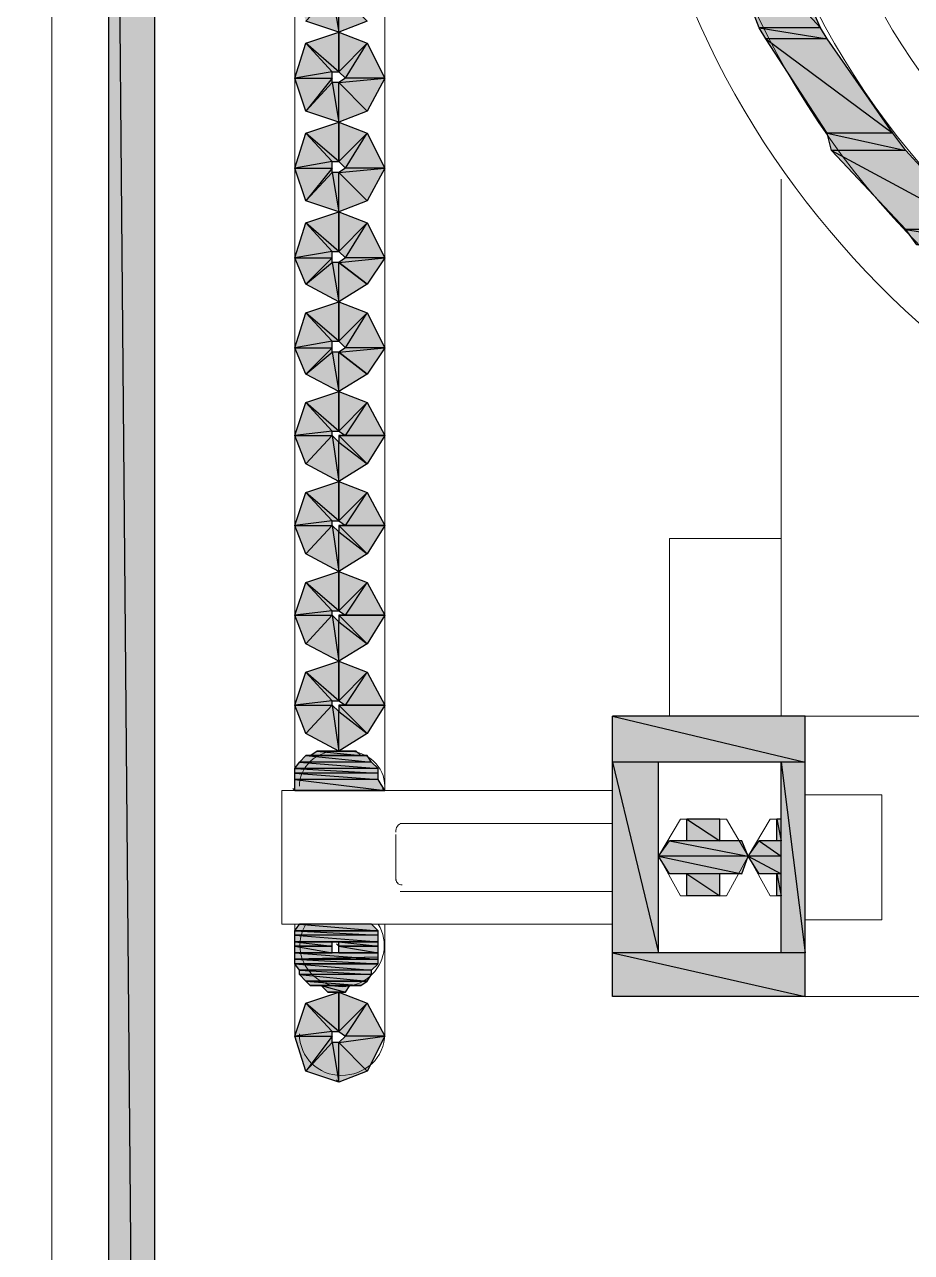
# Model space of a CAD drawing. Header units: millimetres. Extents: x 40 to 176, y -32 to 59.
# Drawn here: x 108.191 to 108.756, y -0.557 to 0.225 of the extents above; entities that cross this region are included whole.
import ezdxf

# ---------------------------------------------------------------- set-up
doc = ezdxf.new("R2010")
doc.units = ezdxf.units.MM
doc.layers.add('15 - Quadro de medição', color=6, linetype='Continuous')

msp = doc.modelspace()

# ---------------------------------------------------------------- hatches: boundary and pattern name
at = {"layer": '15 - Quadro de medição', "true_color": 0x000007}
h = msp.add_hatch(color=7, dxfattribs=at)
h.paths.add_polyline_path([(108.27389, 1.02481), (108.24455, 1.02481), (108.27389, -2.31903)])
h.paths.add_polyline_path([(108.24455, 1.02481), (108.27389, -2.31903), (108.24455, -2.31903)])
h = msp.add_hatch(color=7, dxfattribs=at)
h.paths.add_polyline_path([(108.27389, 1.02481), (108.24455, 1.02481), (108.27389, -2.31903)])
h.paths.add_polyline_path([(108.24455, 1.02481), (108.27389, -2.31903), (108.24455, -2.31903)])
h = msp.add_hatch(color=7, dxfattribs=at)
h.paths.add_polyline_path([(108.66638, 0.2957), (108.63146, 0.2957), (108.6985, 0.22307)])
h.paths.add_polyline_path([(108.63146, 0.2957), (108.6985, 0.22307), (108.65939, 0.22307)])
h = msp.add_hatch(color=7, dxfattribs=at)
h.paths.add_polyline_path([(108.39121, 0.27754), (108.39121, 0.2524), (108.37026, 0.27056)])
h.paths.add_polyline_path([(108.39121, 0.2524), (108.37026, 0.27056), (108.38702, 0.2524)])
h.paths.add_polyline_path([(108.37026, 0.27056), (108.38702, 0.2524), (108.36328, 0.24821)])
h.paths.add_polyline_path([(108.38702, 0.2524), (108.36328, 0.24821), (108.38702, 0.24821)])
h.paths.add_polyline_path([(108.36328, 0.24821), (108.38702, 0.24821), (108.37026, 0.22726)])
h.paths.add_polyline_path([(108.38702, 0.24821), (108.37026, 0.22726), (108.38702, 0.24542)])
h.paths.add_polyline_path([(108.37026, 0.22726), (108.38702, 0.24542), (108.39121, 0.22028)])
h.paths.add_polyline_path([(108.38702, 0.24542), (108.39121, 0.22028), (108.39121, 0.24542)])
h.paths.add_polyline_path([(108.39121, 0.22028), (108.39121, 0.24542), (108.40937, 0.22726)])
h = msp.add_hatch(color=7, dxfattribs=at)
h.paths.add_polyline_path([(108.39121, 0.22028), (108.39121, 0.19513), (108.37026, 0.21329)])
h.paths.add_polyline_path([(108.39121, 0.19513), (108.37026, 0.21329), (108.38702, 0.19513)])
h.paths.add_polyline_path([(108.37026, 0.21329), (108.38702, 0.19513), (108.36328, 0.19094)])
h.paths.add_polyline_path([(108.38702, 0.19513), (108.36328, 0.19094), (108.38702, 0.19094)])
h.paths.add_polyline_path([(108.36328, 0.19094), (108.38702, 0.19094), (108.37026, 0.16999)])
h.paths.add_polyline_path([(108.38702, 0.19094), (108.37026, 0.16999), (108.38702, 0.18815)])
h.paths.add_polyline_path([(108.37026, 0.16999), (108.38702, 0.18815), (108.39121, 0.16301)])
h.paths.add_polyline_path([(108.38702, 0.18815), (108.39121, 0.16301), (108.39121, 0.18815)])
h.paths.add_polyline_path([(108.39121, 0.16301), (108.39121, 0.18815), (108.40937, 0.16999)])
h = msp.add_hatch(color=7, dxfattribs=at)
h.paths.add_polyline_path([(108.42055, 0.19094), (108.3954, 0.19094), (108.40937, 0.21329)])
h.paths.add_polyline_path([(108.3954, 0.19094), (108.40937, 0.21329), (108.39121, 0.19513)])
h.paths.add_polyline_path([(108.40937, 0.21329), (108.39121, 0.19513), (108.39121, 0.22028)])
h = msp.add_hatch(color=7, dxfattribs=at)
h.paths.add_polyline_path([(108.6985, 0.22307), (108.65939, 0.22307), (108.70269, 0.21609)])
h.paths.add_polyline_path([(108.65939, 0.22307), (108.70269, 0.21609), (108.66358, 0.21609)])
h = msp.add_hatch(color=7, dxfattribs=at)
h.paths.add_polyline_path([(108.70269, 0.21609), (108.66358, 0.21609), (108.74459, 0.15603)])
h.paths.add_polyline_path([(108.66358, 0.21609), (108.74459, 0.15603), (108.70269, 0.15603)])
h = msp.add_hatch(color=7, dxfattribs=at)
h.paths.add_polyline_path([(108.40937, 0.16999), (108.39121, 0.18815), (108.42055, 0.19094)])
h.paths.add_polyline_path([(108.39121, 0.18815), (108.42055, 0.19094), (108.3954, 0.19094)])
h = msp.add_hatch(color=7, dxfattribs=at)
h.paths.add_polyline_path([(108.39121, 0.16301), (108.39121, 0.13787), (108.37026, 0.15603)])
h.paths.add_polyline_path([(108.39121, 0.13787), (108.37026, 0.15603), (108.38702, 0.13787)])
h.paths.add_polyline_path([(108.37026, 0.15603), (108.38702, 0.13787), (108.36328, 0.13368)])
h.paths.add_polyline_path([(108.38702, 0.13787), (108.36328, 0.13368), (108.38702, 0.13368)])
h.paths.add_polyline_path([(108.36328, 0.13368), (108.38702, 0.13368), (108.37026, 0.11273)])
h.paths.add_polyline_path([(108.38702, 0.13368), (108.37026, 0.11273), (108.38702, 0.13088)])
h.paths.add_polyline_path([(108.37026, 0.11273), (108.38702, 0.13088), (108.39121, 0.10574)])
h.paths.add_polyline_path([(108.38702, 0.13088), (108.39121, 0.10574), (108.39121, 0.13088)])
h.paths.add_polyline_path([(108.39121, 0.10574), (108.39121, 0.13088), (108.40937, 0.11273)])
h = msp.add_hatch(color=7, dxfattribs=at)
h.paths.add_polyline_path([(108.42055, 0.13368), (108.3954, 0.13368), (108.40937, 0.15603)])
h.paths.add_polyline_path([(108.3954, 0.13368), (108.40937, 0.15603), (108.39121, 0.13787)])
h.paths.add_polyline_path([(108.40937, 0.15603), (108.39121, 0.13787), (108.39121, 0.16301)])
h = msp.add_hatch(color=7, dxfattribs=at)
h.paths.add_polyline_path([(108.74459, 0.15603), (108.70269, 0.15603), (108.75297, 0.14485)])
h.paths.add_polyline_path([(108.70269, 0.15603), (108.75297, 0.14485), (108.70548, 0.14485)])
h = msp.add_hatch(color=7, dxfattribs=at)
h.paths.add_polyline_path([(108.75297, 0.14485), (108.70548, 0.14485), (108.79907, 0.09457)])
h.paths.add_polyline_path([(108.70548, 0.14485), (108.79907, 0.09457), (108.75297, 0.09457)])
h = msp.add_hatch(color=7, dxfattribs=at)
h.paths.add_polyline_path([(108.40937, 0.11273), (108.39121, 0.13088), (108.42055, 0.13368)])
h.paths.add_polyline_path([(108.39121, 0.13088), (108.42055, 0.13368), (108.3954, 0.13368)])
h = msp.add_hatch(color=7, dxfattribs=at)
h.paths.add_polyline_path([(108.39121, 0.10574), (108.39121, 0.0806), (108.37026, 0.09876)])
h.paths.add_polyline_path([(108.39121, 0.0806), (108.37026, 0.09876), (108.38702, 0.0806)])
h.paths.add_polyline_path([(108.37026, 0.09876), (108.38702, 0.0806), (108.36328, 0.07641)])
h.paths.add_polyline_path([(108.38702, 0.0806), (108.36328, 0.07641), (108.38702, 0.07641)])
h.paths.add_polyline_path([(108.36328, 0.07641), (108.38702, 0.07641), (108.37026, 0.05965)])
h.paths.add_polyline_path([(108.38702, 0.07641), (108.37026, 0.05965), (108.38702, 0.07362)])
h.paths.add_polyline_path([(108.37026, 0.05965), (108.38702, 0.07362), (108.39121, 0.04847)])
h.paths.add_polyline_path([(108.38702, 0.07362), (108.39121, 0.04847), (108.39121, 0.07362)])
h.paths.add_polyline_path([(108.39121, 0.04847), (108.39121, 0.07362), (108.40937, 0.05965)])
h = msp.add_hatch(color=7, dxfattribs=at)
h.paths.add_polyline_path([(108.42055, 0.07641), (108.3954, 0.07641), (108.40937, 0.09876)])
h.paths.add_polyline_path([(108.3954, 0.07641), (108.40937, 0.09876), (108.39121, 0.0806)])
h.paths.add_polyline_path([(108.40937, 0.09876), (108.39121, 0.0806), (108.39121, 0.10574)])
h = msp.add_hatch(color=7, dxfattribs=at)
h.paths.add_polyline_path([(108.79907, 0.09457), (108.75297, 0.09457), (108.81304, 0.08479)])
h.paths.add_polyline_path([(108.75297, 0.09457), (108.81304, 0.08479), (108.75996, 0.08479)])
h = msp.add_hatch(color=7, dxfattribs=at)
h.paths.add_polyline_path([(108.40937, 0.05965), (108.39121, 0.07362), (108.42055, 0.07641)])
h.paths.add_polyline_path([(108.39121, 0.07362), (108.42055, 0.07641), (108.3954, 0.07641)])
h = msp.add_hatch(color=7, dxfattribs=at)
h.paths.add_polyline_path([(108.39121, 0.04847), (108.39121, 0.02333), (108.37026, 0.04149)])
h.paths.add_polyline_path([(108.39121, 0.02333), (108.37026, 0.04149), (108.38702, 0.02333)])
h.paths.add_polyline_path([(108.37026, 0.04149), (108.38702, 0.02333), (108.36328, 0.01914)])
h.paths.add_polyline_path([(108.38702, 0.02333), (108.36328, 0.01914), (108.38702, 0.01914)])
h.paths.add_polyline_path([(108.36328, 0.01914), (108.38702, 0.01914), (108.37026, 0.00238)])
h.paths.add_polyline_path([(108.38702, 0.01914), (108.37026, 0.00238), (108.38702, 0.01635)])
h.paths.add_polyline_path([(108.37026, 0.00238), (108.38702, 0.01635), (108.39121, -0.00879)])
h.paths.add_polyline_path([(108.38702, 0.01635), (108.39121, -0.00879), (108.39121, 0.01635)])
h.paths.add_polyline_path([(108.39121, -0.00879), (108.39121, 0.01635), (108.40937, 0.00238)])
h = msp.add_hatch(color=7, dxfattribs=at)
h.paths.add_polyline_path([(108.42055, 0.01914), (108.3954, 0.01914), (108.40937, 0.04149)])
h.paths.add_polyline_path([(108.3954, 0.01914), (108.40937, 0.04149), (108.39121, 0.02333)])
h.paths.add_polyline_path([(108.40937, 0.04149), (108.39121, 0.02333), (108.39121, 0.04847)])
h = msp.add_hatch(color=7, dxfattribs=at)
h.paths.add_polyline_path([(108.40937, 0.00238), (108.39121, 0.01635), (108.42055, 0.01914)])
h.paths.add_polyline_path([(108.39121, 0.01635), (108.42055, 0.01914), (108.3954, 0.01914)])
h = msp.add_hatch(color=7, dxfattribs=at)
h.paths.add_polyline_path([(108.39121, -0.00879), (108.39121, -0.03393), (108.37026, -0.01578)])
h.paths.add_polyline_path([(108.39121, -0.03393), (108.37026, -0.01578), (108.38702, -0.03393)])
h.paths.add_polyline_path([(108.37026, -0.01578), (108.38702, -0.03393), (108.36328, -0.03673)])
h.paths.add_polyline_path([(108.38702, -0.03393), (108.36328, -0.03673), (108.38702, -0.03673)])
h.paths.add_polyline_path([(108.36328, -0.03673), (108.38702, -0.03673), (108.37026, -0.05489)])
h = msp.add_hatch(color=7, dxfattribs=at)
h.paths.add_polyline_path([(108.42055, -0.03673), (108.3954, -0.03673), (108.40937, -0.01578)])
h.paths.add_polyline_path([(108.3954, -0.03673), (108.40937, -0.01578), (108.39121, -0.03393)])
h.paths.add_polyline_path([(108.40937, -0.01578), (108.39121, -0.03393), (108.39121, -0.00879)])
h = msp.add_hatch(color=7, dxfattribs=at)
h.paths.add_polyline_path([(108.37026, -0.05489), (108.38702, -0.03673), (108.39121, -0.06606)])
h.paths.add_polyline_path([(108.38702, -0.03673), (108.39121, -0.06606), (108.39121, -0.04092)])
h.paths.add_polyline_path([(108.39121, -0.06606), (108.39121, -0.04092), (108.40937, -0.05489)])
h.paths.add_polyline_path([(108.39121, -0.04092), (108.40937, -0.05489), (108.39121, -0.03673)])
h.paths.add_polyline_path([(108.40937, -0.05489), (108.39121, -0.03673), (108.42055, -0.03673)])
h.paths.add_polyline_path([(108.39121, -0.03673), (108.42055, -0.03673), (108.3954, -0.03673)])
h = msp.add_hatch(color=7, dxfattribs=at)
h.paths.add_polyline_path([(108.39121, -0.06606), (108.39121, -0.0912), (108.37026, -0.07304)])
h.paths.add_polyline_path([(108.39121, -0.0912), (108.37026, -0.07304), (108.38702, -0.0912)])
h.paths.add_polyline_path([(108.37026, -0.07304), (108.38702, -0.0912), (108.36328, -0.09399)])
h.paths.add_polyline_path([(108.38702, -0.0912), (108.36328, -0.09399), (108.38702, -0.09399)])
h.paths.add_polyline_path([(108.36328, -0.09399), (108.38702, -0.09399), (108.37026, -0.11215)])
h = msp.add_hatch(color=7, dxfattribs=at)
h.paths.add_polyline_path([(108.42055, -0.09399), (108.3954, -0.09399), (108.40937, -0.07304)])
h.paths.add_polyline_path([(108.3954, -0.09399), (108.40937, -0.07304), (108.39121, -0.0912)])
h.paths.add_polyline_path([(108.40937, -0.07304), (108.39121, -0.0912), (108.39121, -0.06606)])
h = msp.add_hatch(color=7, dxfattribs=at)
h.paths.add_polyline_path([(108.37026, -0.11215), (108.38702, -0.09399), (108.39121, -0.12333)])
h.paths.add_polyline_path([(108.38702, -0.09399), (108.39121, -0.12333), (108.39121, -0.09819)])
h.paths.add_polyline_path([(108.39121, -0.12333), (108.39121, -0.09819), (108.40937, -0.11215)])
h.paths.add_polyline_path([(108.39121, -0.09819), (108.40937, -0.11215), (108.39121, -0.09399)])
h.paths.add_polyline_path([(108.40937, -0.11215), (108.39121, -0.09399), (108.42055, -0.09399)])
h.paths.add_polyline_path([(108.39121, -0.09399), (108.42055, -0.09399), (108.3954, -0.09399)])
h = msp.add_hatch(color=7, dxfattribs=at)
h.paths.add_polyline_path([(108.39121, -0.12333), (108.39121, -0.14847), (108.37026, -0.13031)])
h.paths.add_polyline_path([(108.39121, -0.14847), (108.37026, -0.13031), (108.38702, -0.14847)])
h.paths.add_polyline_path([(108.37026, -0.13031), (108.38702, -0.14847), (108.36328, -0.15126)])
h.paths.add_polyline_path([(108.38702, -0.14847), (108.36328, -0.15126), (108.38702, -0.15126)])
h.paths.add_polyline_path([(108.36328, -0.15126), (108.38702, -0.15126), (108.37026, -0.16942)])
h = msp.add_hatch(color=7, dxfattribs=at)
h.paths.add_polyline_path([(108.42055, -0.15126), (108.3954, -0.15126), (108.40937, -0.13031)])
h.paths.add_polyline_path([(108.3954, -0.15126), (108.40937, -0.13031), (108.39121, -0.14847)])
h.paths.add_polyline_path([(108.40937, -0.13031), (108.39121, -0.14847), (108.39121, -0.12333)])
h = msp.add_hatch(color=7, dxfattribs=at)
h.paths.add_polyline_path([(108.37026, -0.16942), (108.38702, -0.15126), (108.39121, -0.18059)])
h.paths.add_polyline_path([(108.38702, -0.15126), (108.39121, -0.18059), (108.39121, -0.15545)])
h.paths.add_polyline_path([(108.39121, -0.18059), (108.39121, -0.15545), (108.40937, -0.16942)])
h.paths.add_polyline_path([(108.39121, -0.15545), (108.40937, -0.16942), (108.39121, -0.15126)])
h.paths.add_polyline_path([(108.40937, -0.16942), (108.39121, -0.15126), (108.42055, -0.15126)])
h.paths.add_polyline_path([(108.39121, -0.15126), (108.42055, -0.15126), (108.3954, -0.15126)])
h = msp.add_hatch(color=7, dxfattribs=at)
h.paths.add_polyline_path([(108.39121, -0.18059), (108.39121, -0.20574), (108.37026, -0.18758)])
h.paths.add_polyline_path([(108.39121, -0.20574), (108.37026, -0.18758), (108.38702, -0.20574)])
h.paths.add_polyline_path([(108.37026, -0.18758), (108.38702, -0.20574), (108.36328, -0.20853)])
h.paths.add_polyline_path([(108.38702, -0.20574), (108.36328, -0.20853), (108.38702, -0.20853)])
h.paths.add_polyline_path([(108.36328, -0.20853), (108.38702, -0.20853), (108.37026, -0.22669)])
h = msp.add_hatch(color=7, dxfattribs=at)
h.paths.add_polyline_path([(108.42055, -0.20853), (108.3954, -0.20853), (108.40937, -0.18758)])
h.paths.add_polyline_path([(108.3954, -0.20853), (108.40937, -0.18758), (108.39121, -0.20574)])
h.paths.add_polyline_path([(108.40937, -0.18758), (108.39121, -0.20574), (108.39121, -0.18059)])
h = msp.add_hatch(color=7, dxfattribs=at)
h.paths.add_polyline_path([(108.37026, -0.22669), (108.38702, -0.20853), (108.39121, -0.23786)])
h.paths.add_polyline_path([(108.38702, -0.20853), (108.39121, -0.23786), (108.39121, -0.21272)])
h.paths.add_polyline_path([(108.39121, -0.23786), (108.39121, -0.21272), (108.40937, -0.22669)])
h.paths.add_polyline_path([(108.39121, -0.21272), (108.40937, -0.22669), (108.39121, -0.20853)])
h.paths.add_polyline_path([(108.40937, -0.22669), (108.39121, -0.20853), (108.42055, -0.20853)])
h.paths.add_polyline_path([(108.39121, -0.20853), (108.42055, -0.20853), (108.3954, -0.20853)])
h = msp.add_hatch(color=7, dxfattribs=at)
h.paths.add_polyline_path([(108.68872, -0.21551), (108.56581, -0.21551), (108.68872, -0.24484)])
h.paths.add_polyline_path([(108.56581, -0.21551), (108.68872, -0.24484), (108.56581, -0.24484)])
h = msp.add_hatch(color=7, dxfattribs=at)
h.paths.add_polyline_path([(108.40937, -0.24065), (108.37026, -0.24065), (108.41217, -0.24484)])
h.paths.add_polyline_path([(108.37026, -0.24065), (108.41217, -0.24484), (108.36607, -0.24484)])
h = msp.add_hatch(color=7, dxfattribs=at)
h.paths.add_polyline_path([(108.40239, -0.23786), (108.37725, -0.23786), (108.40518, -0.24065)])
h.paths.add_polyline_path([(108.37725, -0.23786), (108.40518, -0.24065), (108.37306, -0.24065)])
h = msp.add_hatch(color=7, dxfattribs=at)
h.paths.add_polyline_path([(108.41217, -0.24484), (108.36607, -0.24484), (108.41636, -0.24903)])
h.paths.add_polyline_path([(108.36607, -0.24484), (108.41636, -0.24903), (108.36328, -0.24903)])
h = msp.add_hatch(color=7, dxfattribs=at)
h.paths.add_polyline_path([(108.41636, -0.24903), (108.36328, -0.24903), (108.41636, -0.25183)])
h.paths.add_polyline_path([(108.36328, -0.24903), (108.41636, -0.25183), (108.36328, -0.25183)])
h = msp.add_hatch(color=7, dxfattribs=at)
h.paths.add_polyline_path([(108.59514, -0.24484), (108.56581, -0.24484), (108.59514, -0.36636)])
h.paths.add_polyline_path([(108.56581, -0.24484), (108.59514, -0.36636), (108.56581, -0.36636)])
h = msp.add_hatch(color=7, dxfattribs=at)
h.paths.add_polyline_path([(108.68872, -0.24484), (108.67336, -0.24484), (108.68872, -0.36636)])
h.paths.add_polyline_path([(108.67336, -0.24484), (108.68872, -0.36636), (108.67336, -0.36636)])
h = msp.add_hatch(color=7, dxfattribs=at)
h.paths.add_polyline_path([(108.41636, -0.25183), (108.36328, -0.25183), (108.41636, -0.25602)])
h.paths.add_polyline_path([(108.36328, -0.25183), (108.41636, -0.25602), (108.36328, -0.25602)])
h = msp.add_hatch(color=7, dxfattribs=at)
h.paths.add_polyline_path([(108.41636, -0.25602), (108.36328, -0.25602), (108.42055, -0.263)])
h.paths.add_polyline_path([(108.36328, -0.25602), (108.42055, -0.263), (108.36328, -0.263)])
h.paths.add_polyline_path([(108.42055, -0.263), (108.36328, -0.263)])
h.paths.add_polyline_path([(108.36328, -0.263), (108.42055, -0.263), (108.41915, -0.263)])
h = msp.add_hatch(color=7, dxfattribs=at)
h.paths.add_polyline_path([(108.63425, -0.28116), (108.6133, -0.28116), (108.63425, -0.29513)])
h.paths.add_polyline_path([(108.6133, -0.28116), (108.63425, -0.29513), (108.6133, -0.29513)])
h = msp.add_hatch(color=7, dxfattribs=at)
h.paths.add_polyline_path([(108.67336, -0.28116), (108.67057, -0.28116), (108.67336, -0.29513)])
h.paths.add_polyline_path([(108.67057, -0.28116), (108.67336, -0.29513), (108.67057, -0.29513)])
h = msp.add_hatch(color=7, dxfattribs=at)
h.paths.add_polyline_path([(108.64822, -0.29513), (108.60212, -0.29513), (108.65241, -0.30491)])
h.paths.add_polyline_path([(108.60212, -0.29513), (108.65241, -0.30491), (108.59514, -0.30491)])
h = msp.add_hatch(color=7, dxfattribs=at)
h.paths.add_polyline_path([(108.67336, -0.29513), (108.65939, -0.29513), (108.67336, -0.30491)])
h.paths.add_polyline_path([(108.65939, -0.29513), (108.67336, -0.30491), (108.65241, -0.30491)])
h = msp.add_hatch(color=7, dxfattribs=at)
h.paths.add_polyline_path([(108.65241, -0.30491), (108.59514, -0.30491), (108.64822, -0.31608)])
h.paths.add_polyline_path([(108.59514, -0.30491), (108.64822, -0.31608), (108.60212, -0.31608)])
h = msp.add_hatch(color=7, dxfattribs=at)
h.paths.add_polyline_path([(108.67336, -0.30491), (108.65241, -0.30491), (108.67336, -0.31608)])
h.paths.add_polyline_path([(108.65241, -0.30491), (108.67336, -0.31608), (108.65939, -0.31608)])
h = msp.add_hatch(color=7, dxfattribs=at)
h.paths.add_polyline_path([(108.63425, -0.31608), (108.6133, -0.31608), (108.63425, -0.33005)])
h.paths.add_polyline_path([(108.6133, -0.31608), (108.63425, -0.33005), (108.6133, -0.33005)])
h = msp.add_hatch(color=7, dxfattribs=at)
h.paths.add_polyline_path([(108.67336, -0.31608), (108.67057, -0.31608), (108.67336, -0.33005)])
h.paths.add_polyline_path([(108.67057, -0.31608), (108.67336, -0.33005), (108.67057, -0.33005)])
h = msp.add_hatch(color=7, dxfattribs=at)
h.paths.add_polyline_path([(108.41217, -0.3482), (108.36607, -0.3482), (108.41636, -0.3524)])
h.paths.add_polyline_path([(108.36607, -0.3482), (108.41636, -0.3524), (108.36328, -0.3524)])
h.paths.add_polyline_path([(108.41636, -0.3524), (108.36328, -0.3524)])
h.paths.add_polyline_path([(108.36328, -0.3524), (108.41636, -0.3524)])
h = msp.add_hatch(color=7, dxfattribs=at)
h.paths.add_polyline_path([(108.41636, -0.3524), (108.36328, -0.3524), (108.41636, -0.35519)])
h.paths.add_polyline_path([(108.36328, -0.3524), (108.41636, -0.35519), (108.36328, -0.35519)])
h = msp.add_hatch(color=7, dxfattribs=at)
h.paths.add_polyline_path([(108.41636, -0.35519), (108.36328, -0.35519), (108.41636, -0.35938)])
h.paths.add_polyline_path([(108.36328, -0.35519), (108.41636, -0.35938), (108.36328, -0.35938)])
h.paths.add_polyline_path([(108.41636, -0.35938), (108.36328, -0.35938)])
h.paths.add_polyline_path([(108.36328, -0.35938), (108.41636, -0.35938)])
h.paths.add_polyline_path([(108.41636, -0.35938), (108.39121, -0.35938)])
h.paths.add_polyline_path([(108.41636, -0.35938), (108.39121, -0.35938)])
h = msp.add_hatch(color=7, dxfattribs=at)
h.paths.add_polyline_path([(108.38702, -0.35938), (108.36328, -0.35938), (108.38702, -0.36217)])
h.paths.add_polyline_path([(108.36328, -0.35938), (108.38702, -0.36217), (108.36328, -0.36217)])
h.paths.add_polyline_path([(108.38702, -0.36217), (108.36328, -0.36217)])
h.paths.add_polyline_path([(108.36328, -0.36217), (108.38702, -0.36217)])
h = msp.add_hatch(color=7, dxfattribs=at)
h.paths.add_polyline_path([(108.41636, -0.35938), (108.39121, -0.35938), (108.41636, -0.36217)])
h.paths.add_polyline_path([(108.39121, -0.35938), (108.41636, -0.36217), (108.39121, -0.36217)])
h = msp.add_hatch(color=7, dxfattribs=at)
h.paths.add_polyline_path([(108.38702, -0.36217), (108.36328, -0.36217), (108.38702, -0.36636)])
h.paths.add_polyline_path([(108.36328, -0.36217), (108.38702, -0.36636), (108.36328, -0.36636)])
h = msp.add_hatch(color=7, dxfattribs=at)
h.paths.add_polyline_path([(108.41636, -0.36636), (108.36328, -0.36636), (108.41636, -0.37055)])
h.paths.add_polyline_path([(108.36328, -0.36636), (108.41636, -0.37055), (108.36328, -0.37055)])
h.paths.add_polyline_path([(108.41636, -0.37055), (108.36328, -0.37055)])
h.paths.add_polyline_path([(108.36328, -0.37055), (108.41636, -0.37055), (108.41636, -0.36916)])
h = msp.add_hatch(color=7, dxfattribs=at)
h.paths.add_polyline_path([(108.41636, -0.36217), (108.39121, -0.36217), (108.41636, -0.36636)])
h.paths.add_polyline_path([(108.39121, -0.36217), (108.41636, -0.36636), (108.39121, -0.36636)])
h = msp.add_hatch(color=7, dxfattribs=at)
h.paths.add_polyline_path([(108.68872, -0.36636), (108.56581, -0.36636), (108.68872, -0.3943)])
h.paths.add_polyline_path([(108.56581, -0.36636), (108.68872, -0.3943), (108.56581, -0.3943)])
h = msp.add_hatch(color=7, dxfattribs=at)
h.paths.add_polyline_path([(108.41636, -0.37055), (108.36328, -0.37055), (108.41636, -0.37335)])
h.paths.add_polyline_path([(108.36328, -0.37055), (108.41636, -0.37335), (108.36328, -0.37335)])
h.paths.add_polyline_path([(108.41636, -0.37335), (108.36328, -0.37335)])
h.paths.add_polyline_path([(108.36328, -0.37335), (108.41636, -0.37335)])
h = msp.add_hatch(color=7, dxfattribs=at)
h.paths.add_polyline_path([(108.41636, -0.37335), (108.36328, -0.37335), (108.41217, -0.37754)])
h.paths.add_polyline_path([(108.36328, -0.37335), (108.41217, -0.37754), (108.36607, -0.37754)])
h = msp.add_hatch(color=7, dxfattribs=at)
h.paths.add_polyline_path([(108.41217, -0.37754), (108.36607, -0.37754), (108.41217, -0.38033)])
h.paths.add_polyline_path([(108.36607, -0.37754), (108.41217, -0.38033), (108.36607, -0.38033)])
h = msp.add_hatch(color=7, dxfattribs=at)
h.paths.add_polyline_path([(108.41217, -0.38033), (108.36607, -0.38033), (108.40937, -0.38452)])
h.paths.add_polyline_path([(108.36607, -0.38033), (108.40937, -0.38452), (108.37026, -0.38452)])
h.paths.add_polyline_path([(108.40937, -0.38452), (108.37026, -0.38452)])
h.paths.add_polyline_path([(108.37026, -0.38452), (108.40937, -0.38452)])
h = msp.add_hatch(color=7, dxfattribs=at)
h.paths.add_polyline_path([(108.40937, -0.38452), (108.37026, -0.38452), (108.40518, -0.38731)])
h.paths.add_polyline_path([(108.37026, -0.38452), (108.40518, -0.38731), (108.37306, -0.38731)])
h.paths.add_polyline_path([(108.40518, -0.38731), (108.37306, -0.38731)])
h.paths.add_polyline_path([(108.37306, -0.38731), (108.40518, -0.38731)])
h = msp.add_hatch(color=7, dxfattribs=at)
h.paths.add_polyline_path([(108.3982, -0.38731), (108.38004, -0.38731), (108.3954, -0.3915)])
h.paths.add_polyline_path([(108.38004, -0.38731), (108.3954, -0.3915), (108.38423, -0.3915)])
h.paths.add_polyline_path([(108.3954, -0.3915), (108.38423, -0.3915), (108.38702, -0.3915)])
h = msp.add_hatch(color=7, dxfattribs=at)
h.paths.add_polyline_path([(108.39121, -0.3915), (108.39121, -0.41665), (108.37026, -0.39849)])
h.paths.add_polyline_path([(108.39121, -0.41665), (108.37026, -0.39849), (108.38702, -0.41665)])
h.paths.add_polyline_path([(108.37026, -0.39849), (108.38702, -0.41665), (108.36328, -0.41944)])
h.paths.add_polyline_path([(108.38702, -0.41665), (108.36328, -0.41944), (108.38702, -0.41944)])
h.paths.add_polyline_path([(108.36328, -0.41944), (108.38702, -0.41944), (108.37026, -0.44179)])
h.paths.add_polyline_path([(108.38702, -0.41944), (108.37026, -0.44179), (108.38702, -0.42363)])
h.paths.add_polyline_path([(108.37026, -0.44179), (108.38702, -0.42363), (108.39121, -0.44877)])
h.paths.add_polyline_path([(108.38702, -0.42363), (108.39121, -0.44877), (108.39121, -0.42363)])
h.paths.add_polyline_path([(108.39121, -0.44877), (108.39121, -0.42363), (108.40937, -0.44179)])
h = msp.add_hatch(color=7, dxfattribs=at)
h.paths.add_polyline_path([(108.38423, -0.3915), (108.3954, -0.3915), (108.39401, -0.3915)])
h.paths.add_polyline_path([(108.3954, -0.3915), (108.39401, -0.3915), (108.38423, -0.3915)])
h = msp.add_hatch(color=7, dxfattribs=at)
h.paths.add_polyline_path([(108.42055, -0.41944), (108.3954, -0.41944), (108.40937, -0.39849)])
h.paths.add_polyline_path([(108.3954, -0.41944), (108.40937, -0.39849), (108.39121, -0.41665)])
h.paths.add_polyline_path([(108.40937, -0.39849), (108.39121, -0.41665), (108.39121, -0.3915)])
h = msp.add_hatch(color=7, dxfattribs=at)
h.paths.add_polyline_path([(108.40937, -0.44179), (108.39121, -0.42363), (108.42055, -0.41944)])
h.paths.add_polyline_path([(108.39121, -0.42363), (108.42055, -0.41944), (108.3954, -0.41944)])

# ---------------------------------------------------------------- linework, layer by layer
at = {"layer": '15 - Quadro de medição', "color": 7, "linetype": 'Continuous', "lineweight": 20, "true_color": 0x000007}
for points in [[(106.35334, 1.38517), (108.20824, 1.38517), (108.20824, -2.31903), (106.35334, -2.31903)], [(108.20824, 1.38517), (110.06174, 1.38517), (110.06174, -2.31903), (108.20824, -2.31903)], [(109.13569, -0.21551), (109.70696, -0.21551), (109.70696, -0.3943), (108.56581, -0.3943), (108.56581, -0.21551)], [(108.68872, -0.34541), (108.73761, -0.34541), (108.73761, -0.2658), (108.68872, -0.2658)], [(108.60911, -0.28116), (108.59514, -0.30491), (108.60911, -0.33005), (108.63844, -0.33005), (108.65241, -0.30491), (108.63844, -0.28116)]]:
    msp.add_lwpolyline(points, close=True, dxfattribs=at)
for points in [[(108.27389, -2.31903), (108.27389, 1.23851), (108.27389, 1.23851)], [(108.20824, 1.16029), (108.20824, -2.31903), (106.35334, -2.31903), (106.35334, 1.16029)], [(110.06174, 1.16029), (110.06174, -2.31903), (108.20824, -2.31903), (108.20824, 1.16029)], [(108.24455, 1.02481), (108.24455, -2.31903), (108.27389, -2.31903), (108.23059, -2.31903)], [(108.27389, -2.31903), (108.24455, -2.31903), (108.24455, 1.02481)], [(108.36328, -0.263), (108.36328, 0.64489), (108.36328, 0.64489)], [(108.42055, 0.64489), (108.42055, -0.263), (108.42055, -0.263)], [(108.39121, 0.2091), (108.39121, 0.22028), (108.39121, 0.22028)], [(108.67336, -0.21551), (108.67336, 0.12669), (108.67336, 0.12669)], [(108.60212, -0.21551), (108.60212, -0.10238), (108.67336, -0.10238)], [(108.68872, -0.21551), (108.68872, -0.3943), (108.68872, -0.3943)], [(108.3954, -0.23786), (108.39121, -0.23786), (108.38702, -0.23786)], [(108.67336, -0.24484), (108.59514, -0.24484), (108.59514, -0.36636), (108.67336, -0.36636)], [(108.67336, -0.24484), (108.67336, -0.36636), (108.67336, -0.36636)], [(108.56581, -0.263), (108.3549, -0.263), (108.3549, -0.3482), (108.56581, -0.3482)], [(108.3549, -0.263), (108.45966, -0.263), (108.45966, -0.263)], [(108.36328, -0.263), (108.36188, -0.26161), (108.36188, -0.26161)], [(108.42055, -0.263), (108.41915, -0.26161), (108.41915, -0.26161)], [(108.6133, -0.28116), (108.6133, -0.29513), (108.6133, -0.29513)], [(108.63425, -0.28116), (108.63425, -0.29513), (108.63425, -0.29513)], [(108.67336, -0.28116), (108.66638, -0.28116), (108.65241, -0.30491), (108.66638, -0.33005), (108.67336, -0.33005)], [(108.66638, -0.28116), (108.67057, -0.28116), (108.67057, -0.29513)], [(108.43032, -0.28395), (108.56581, -0.28395), (108.56581, -0.28395)], [(108.42753, -0.32027), (108.42753, -0.29094), (108.42753, -0.29094)], [(108.60212, -0.29513), (108.6133, -0.29513), (108.6133, -0.29513)], [(108.63425, -0.29513), (108.64822, -0.29513), (108.64822, -0.29513)], [(108.65939, -0.29513), (108.67057, -0.29513), (108.67057, -0.29513)], [(108.60212, -0.31608), (108.6133, -0.31608), (108.6133, -0.31608)], [(108.6133, -0.31608), (108.6133, -0.33005), (108.6133, -0.33005)], [(108.63425, -0.31608), (108.63425, -0.33005), (108.63425, -0.33005)], [(108.63425, -0.31608), (108.64822, -0.31608), (108.64822, -0.31608)], [(108.65939, -0.31608), (108.67057, -0.31608), (108.67057, -0.31608)], [(108.67057, -0.31608), (108.67057, -0.33005), (108.67057, -0.33005)], [(108.56581, -0.32725), (108.43032, -0.32725), (108.43032, -0.32725)], [(108.36328, -0.41944), (108.36328, -0.3482), (108.36328, -0.3482)], [(108.42055, -0.3482), (108.42055, -0.41944), (108.42055, -0.41944)], [(108.39121, -0.36217), (108.38982, -0.36078), (108.38982, -0.36078)], [(108.39121, -0.44877), (108.38982, -0.44737), (108.38982, -0.44737)]]:
    msp.add_lwpolyline(points, dxfattribs=at)
at = {"layer": '15 - Quadro de medição', "color": 7, "linetype": 'Continuous', "lineweight": -2, "true_color": 0x000007}
for points in [[(108.27389, 1.02481), (108.24455, 1.02481), (108.27389, -2.31903)], [(108.24455, 1.02481), (108.27389, -2.31903), (108.24455, -2.31903)], [(108.27389, 1.02481), (108.24455, 1.02481), (108.27389, -2.31903)], [(108.24455, 1.02481), (108.27389, -2.31903), (108.24455, -2.31903)], [(108.66638, 0.2957), (108.63146, 0.2957), (108.6985, 0.22307)], [(108.63146, 0.2957), (108.6985, 0.22307), (108.65939, 0.22307)], [(108.37026, 0.22726), (108.38702, 0.24542), (108.39121, 0.22028)], [(108.38702, 0.24542), (108.39121, 0.22028), (108.39121, 0.24542)], [(108.39121, 0.22028), (108.39121, 0.24542), (108.40937, 0.22726)], [(108.39121, 0.22028), (108.39121, 0.19513), (108.37026, 0.21329)], [(108.40937, 0.21329), (108.39121, 0.19513), (108.39121, 0.22028)], [(108.6985, 0.22307), (108.65939, 0.22307), (108.70269, 0.21609)], [(108.65939, 0.22307), (108.70269, 0.21609), (108.66358, 0.21609)], [(108.37026, 0.21329), (108.38702, 0.19513), (108.36328, 0.19094)], [(108.39121, 0.19513), (108.37026, 0.21329), (108.38702, 0.19513)], [(108.3954, 0.19094), (108.40937, 0.21329), (108.39121, 0.19513)], [(108.42055, 0.19094), (108.3954, 0.19094), (108.40937, 0.21329)], [(108.70269, 0.21609), (108.66358, 0.21609), (108.74459, 0.15603)], [(108.66358, 0.21609), (108.74459, 0.15603), (108.70269, 0.15603)], [(108.38702, 0.19513), (108.36328, 0.19094), (108.38702, 0.19094)], [(108.36328, 0.19094), (108.38702, 0.19094), (108.37026, 0.16999)], [(108.38702, 0.19094), (108.37026, 0.16999), (108.38702, 0.18815)], [(108.37026, 0.16999), (108.38702, 0.18815), (108.39121, 0.16301)], [(108.38702, 0.18815), (108.39121, 0.16301), (108.39121, 0.18815)], [(108.40937, 0.16999), (108.39121, 0.18815), (108.42055, 0.19094)], [(108.39121, 0.18815), (108.42055, 0.19094), (108.3954, 0.19094)], [(108.39121, 0.16301), (108.39121, 0.18815), (108.40937, 0.16999)], [(108.39121, 0.16301), (108.39121, 0.13787), (108.37026, 0.15603)], [(108.40937, 0.15603), (108.39121, 0.13787), (108.39121, 0.16301)], [(108.37026, 0.15603), (108.38702, 0.13787), (108.36328, 0.13368)], [(108.39121, 0.13787), (108.37026, 0.15603), (108.38702, 0.13787)], [(108.3954, 0.13368), (108.40937, 0.15603), (108.39121, 0.13787)], [(108.42055, 0.13368), (108.3954, 0.13368), (108.40937, 0.15603)], [(108.74459, 0.15603), (108.70269, 0.15603), (108.75297, 0.14485)], [(108.70269, 0.15603), (108.75297, 0.14485), (108.70548, 0.14485)], [(108.75297, 0.14485), (108.70548, 0.14485), (108.79907, 0.09457)], [(108.70548, 0.14485), (108.79907, 0.09457), (108.75297, 0.09457)], [(108.38702, 0.13787), (108.36328, 0.13368), (108.38702, 0.13368)], [(108.36328, 0.13368), (108.38702, 0.13368), (108.37026, 0.11273)], [(108.38702, 0.13368), (108.37026, 0.11273), (108.38702, 0.13088)], [(108.40937, 0.11273), (108.39121, 0.13088), (108.42055, 0.13368)], [(108.39121, 0.13088), (108.42055, 0.13368), (108.3954, 0.13368)], [(108.37026, 0.11273), (108.38702, 0.13088), (108.39121, 0.10574)], [(108.38702, 0.13088), (108.39121, 0.10574), (108.39121, 0.13088)], [(108.39121, 0.10574), (108.39121, 0.13088), (108.40937, 0.11273)], [(108.39121, 0.10574), (108.39121, 0.0806), (108.37026, 0.09876)], [(108.40937, 0.09876), (108.39121, 0.0806), (108.39121, 0.10574)], [(108.37026, 0.09876), (108.38702, 0.0806), (108.36328, 0.07641)], [(108.39121, 0.0806), (108.37026, 0.09876), (108.38702, 0.0806)], [(108.3954, 0.07641), (108.40937, 0.09876), (108.39121, 0.0806)], [(108.42055, 0.07641), (108.3954, 0.07641), (108.40937, 0.09876)], [(108.79907, 0.09457), (108.75297, 0.09457), (108.81304, 0.08479)], [(108.75297, 0.09457), (108.81304, 0.08479), (108.75996, 0.08479)], [(108.38702, 0.0806), (108.36328, 0.07641), (108.38702, 0.07641)], [(108.36328, 0.07641), (108.38702, 0.07641), (108.37026, 0.05965)], [(108.38702, 0.07641), (108.37026, 0.05965), (108.38702, 0.07362)], [(108.37026, 0.05965), (108.38702, 0.07362), (108.39121, 0.04847)], [(108.38702, 0.07362), (108.39121, 0.04847), (108.39121, 0.07362)], [(108.40937, 0.05965), (108.39121, 0.07362), (108.42055, 0.07641)], [(108.39121, 0.07362), (108.42055, 0.07641), (108.3954, 0.07641)], [(108.39121, 0.04847), (108.39121, 0.07362), (108.40937, 0.05965)], [(108.39121, 0.04847), (108.39121, 0.02333), (108.37026, 0.04149)], [(108.40937, 0.04149), (108.39121, 0.02333), (108.39121, 0.04847)], [(108.37026, 0.04149), (108.38702, 0.02333), (108.36328, 0.01914)], [(108.39121, 0.02333), (108.37026, 0.04149), (108.38702, 0.02333)], [(108.3954, 0.01914), (108.40937, 0.04149), (108.39121, 0.02333)], [(108.42055, 0.01914), (108.3954, 0.01914), (108.40937, 0.04149)], [(108.38702, 0.02333), (108.36328, 0.01914), (108.38702, 0.01914)], [(108.36328, 0.01914), (108.38702, 0.01914), (108.37026, 0.00238)], [(108.38702, 0.01914), (108.37026, 0.00238), (108.38702, 0.01635)], [(108.37026, 0.00238), (108.38702, 0.01635), (108.39121, -0.00879)], [(108.38702, 0.01635), (108.39121, -0.00879), (108.39121, 0.01635)], [(108.40937, 0.00238), (108.39121, 0.01635), (108.42055, 0.01914)], [(108.39121, 0.01635), (108.42055, 0.01914), (108.3954, 0.01914)], [(108.39121, -0.00879), (108.39121, 0.01635), (108.40937, 0.00238)], [(108.39121, -0.00879), (108.39121, -0.03393), (108.37026, -0.01578)], [(108.40937, -0.01578), (108.39121, -0.03393), (108.39121, -0.00879)], [(108.37026, -0.01578), (108.38702, -0.03393), (108.36328, -0.03673)], [(108.39121, -0.03393), (108.37026, -0.01578), (108.38702, -0.03393)], [(108.3954, -0.03673), (108.40937, -0.01578), (108.39121, -0.03393)], [(108.42055, -0.03673), (108.3954, -0.03673), (108.40937, -0.01578)], [(108.38702, -0.03393), (108.36328, -0.03673), (108.38702, -0.03673)], [(108.36328, -0.03673), (108.38702, -0.03673), (108.37026, -0.05489)], [(108.37026, -0.05489), (108.38702, -0.03673), (108.39121, -0.06606)], [(108.38702, -0.03673), (108.39121, -0.06606), (108.39121, -0.04092)], [(108.39121, -0.04092), (108.40937, -0.05489), (108.39121, -0.03673)], [(108.40937, -0.05489), (108.39121, -0.03673), (108.42055, -0.03673)], [(108.39121, -0.03673), (108.42055, -0.03673), (108.3954, -0.03673)], [(108.39121, -0.06606), (108.39121, -0.04092), (108.40937, -0.05489)], [(108.39121, -0.06606), (108.39121, -0.0912), (108.37026, -0.07304)], [(108.40937, -0.07304), (108.39121, -0.0912), (108.39121, -0.06606)], [(108.37026, -0.07304), (108.38702, -0.0912), (108.36328, -0.09399)], [(108.39121, -0.0912), (108.37026, -0.07304), (108.38702, -0.0912)], [(108.3954, -0.09399), (108.40937, -0.07304), (108.39121, -0.0912)], [(108.42055, -0.09399), (108.3954, -0.09399), (108.40937, -0.07304)], [(108.38702, -0.0912), (108.36328, -0.09399), (108.38702, -0.09399)], [(108.36328, -0.09399), (108.38702, -0.09399), (108.37026, -0.11215)], [(108.37026, -0.11215), (108.38702, -0.09399), (108.39121, -0.12333)], [(108.38702, -0.09399), (108.39121, -0.12333), (108.39121, -0.09819)], [(108.39121, -0.09819), (108.40937, -0.11215), (108.39121, -0.09399)], [(108.40937, -0.11215), (108.39121, -0.09399), (108.42055, -0.09399)], [(108.39121, -0.09399), (108.42055, -0.09399), (108.3954, -0.09399)], [(108.39121, -0.12333), (108.39121, -0.09819), (108.40937, -0.11215)], [(108.39121, -0.12333), (108.39121, -0.14847), (108.37026, -0.13031)], [(108.40937, -0.13031), (108.39121, -0.14847), (108.39121, -0.12333)], [(108.37026, -0.13031), (108.38702, -0.14847), (108.36328, -0.15126)], [(108.39121, -0.14847), (108.37026, -0.13031), (108.38702, -0.14847)], [(108.3954, -0.15126), (108.40937, -0.13031), (108.39121, -0.14847)], [(108.42055, -0.15126), (108.3954, -0.15126), (108.40937, -0.13031)], [(108.38702, -0.14847), (108.36328, -0.15126), (108.38702, -0.15126)], [(108.36328, -0.15126), (108.38702, -0.15126), (108.37026, -0.16942)], [(108.37026, -0.16942), (108.38702, -0.15126), (108.39121, -0.18059)], [(108.38702, -0.15126), (108.39121, -0.18059), (108.39121, -0.15545)], [(108.39121, -0.15545), (108.40937, -0.16942), (108.39121, -0.15126)], [(108.40937, -0.16942), (108.39121, -0.15126), (108.42055, -0.15126)], [(108.39121, -0.15126), (108.42055, -0.15126), (108.3954, -0.15126)], [(108.39121, -0.18059), (108.39121, -0.15545), (108.40937, -0.16942)], [(108.37026, -0.18758), (108.38702, -0.20574), (108.36328, -0.20853)], [(108.39121, -0.18059), (108.39121, -0.20574), (108.37026, -0.18758)], [(108.39121, -0.20574), (108.37026, -0.18758), (108.38702, -0.20574)], [(108.40937, -0.18758), (108.39121, -0.20574), (108.39121, -0.18059)], [(108.3954, -0.20853), (108.40937, -0.18758), (108.39121, -0.20574)], [(108.42055, -0.20853), (108.3954, -0.20853), (108.40937, -0.18758)], [(108.38702, -0.20574), (108.36328, -0.20853), (108.38702, -0.20853)], [(108.36328, -0.20853), (108.38702, -0.20853), (108.37026, -0.22669)], [(108.37026, -0.22669), (108.38702, -0.20853), (108.39121, -0.23786)], [(108.38702, -0.20853), (108.39121, -0.23786), (108.39121, -0.21272)], [(108.39121, -0.21272), (108.40937, -0.22669), (108.39121, -0.20853)], [(108.40937, -0.22669), (108.39121, -0.20853), (108.42055, -0.20853)], [(108.39121, -0.20853), (108.42055, -0.20853), (108.3954, -0.20853)], [(108.39121, -0.23786), (108.39121, -0.21272), (108.40937, -0.22669)], [(108.68872, -0.21551), (108.56581, -0.21551), (108.68872, -0.24484)], [(108.56581, -0.21551), (108.68872, -0.24484), (108.56581, -0.24484)], [(108.37026, -0.24065), (108.41217, -0.24484), (108.36607, -0.24484)], [(108.37306, -0.24065), (108.40937, -0.24065), (108.37026, -0.24065)], [(108.40937, -0.24065), (108.37026, -0.24065), (108.41217, -0.24484)], [(108.37725, -0.23786), (108.40518, -0.24065), (108.37306, -0.24065)], [(108.40518, -0.24065), (108.37306, -0.24065), (108.40937, -0.24065)], [(108.38004, -0.23786), (108.40239, -0.23786), (108.37725, -0.23786)], [(108.40239, -0.23786), (108.37725, -0.23786), (108.40518, -0.24065)], [(108.38702, -0.23786), (108.3982, -0.23786), (108.38004, -0.23786)], [(108.3982, -0.23786), (108.38004, -0.23786), (108.40239, -0.23786)], [(108.3954, -0.23786), (108.38702, -0.23786), (108.3982, -0.23786)], [(108.36607, -0.24484), (108.41636, -0.24903), (108.36328, -0.24903)], [(108.41636, -0.24903), (108.36328, -0.24903), (108.41636, -0.25183)], [(108.36328, -0.24903), (108.41636, -0.25183), (108.36328, -0.25183)], [(108.41217, -0.24484), (108.36607, -0.24484), (108.41636, -0.24903)], [(108.59514, -0.24484), (108.56581, -0.24484), (108.59514, -0.36636)], [(108.56581, -0.24484), (108.59514, -0.36636), (108.56581, -0.36636)], [(108.68872, -0.24484), (108.67336, -0.24484), (108.68872, -0.36636)], [(108.67336, -0.24484), (108.68872, -0.36636), (108.67336, -0.36636)], [(108.41636, -0.25183), (108.36328, -0.25183), (108.41636, -0.25602)], [(108.36328, -0.25183), (108.41636, -0.25602), (108.36328, -0.25602)], [(108.41636, -0.25602), (108.36328, -0.25602), (108.42055, -0.263)], [(108.36328, -0.25602), (108.42055, -0.263), (108.36328, -0.263)], [(108.42055, -0.263), (108.36328, -0.263)], [(108.36328, -0.263), (108.42055, -0.263), (108.41915, -0.263)], [(108.63425, -0.28116), (108.6133, -0.28116), (108.63425, -0.29513)], [(108.6133, -0.28116), (108.63425, -0.29513), (108.6133, -0.29513)], [(108.67336, -0.28116), (108.67057, -0.28116), (108.67336, -0.29513)], [(108.67057, -0.28116), (108.67336, -0.29513), (108.67057, -0.29513)], [(108.60212, -0.29513), (108.65241, -0.30491), (108.59514, -0.30491)], [(108.64822, -0.29513), (108.60212, -0.29513), (108.65241, -0.30491)], [(108.65939, -0.29513), (108.67336, -0.30491), (108.65241, -0.30491)], [(108.67336, -0.29513), (108.65939, -0.29513), (108.67336, -0.30491)], [(108.65241, -0.30491), (108.59514, -0.30491), (108.64822, -0.31608)], [(108.59514, -0.30491), (108.64822, -0.31608), (108.60212, -0.31608)], [(108.67336, -0.30491), (108.65241, -0.30491), (108.67336, -0.31608)], [(108.65241, -0.30491), (108.67336, -0.31608), (108.65939, -0.31608)], [(108.63425, -0.31608), (108.6133, -0.31608), (108.63425, -0.33005)], [(108.6133, -0.31608), (108.63425, -0.33005), (108.6133, -0.33005)], [(108.67336, -0.31608), (108.67057, -0.31608), (108.67336, -0.33005)], [(108.67057, -0.31608), (108.67336, -0.33005), (108.67057, -0.33005)], [(108.36607, -0.3482), (108.41636, -0.3524), (108.36328, -0.3524)], [(108.41217, -0.3482), (108.36607, -0.3482), (108.41636, -0.3524)], [(108.41636, -0.3524), (108.36328, -0.3524)], [(108.36328, -0.3524), (108.41636, -0.3524), (108.41636, -0.3524)], [(108.41636, -0.3524), (108.36328, -0.3524), (108.41636, -0.35519)], [(108.36328, -0.3524), (108.41636, -0.35519), (108.36328, -0.35519)], [(108.41636, -0.35519), (108.36328, -0.35519), (108.41636, -0.35938)], [(108.36328, -0.35519), (108.41636, -0.35938), (108.36328, -0.35938)], [(108.41636, -0.35938), (108.36328, -0.35938)], [(108.36328, -0.35938), (108.41636, -0.35938), (108.41636, -0.35938)], [(108.36328, -0.35938), (108.38702, -0.35938), (108.38702, -0.35938)], [(108.38702, -0.35938), (108.38702, -0.35938), (108.36328, -0.35938)], [(108.36328, -0.35938), (108.38702, -0.35938), (108.38702, -0.35938)], [(108.38702, -0.35938), (108.38702, -0.35938), (108.36328, -0.35938)], [(108.36328, -0.35938), (108.38702, -0.35938), (108.38702, -0.35938)], [(108.38702, -0.35938), (108.38702, -0.35938), (108.36328, -0.35938)], [(108.36328, -0.35938), (108.38702, -0.35938), (108.38702, -0.35938)], [(108.38702, -0.35938), (108.38702, -0.35938), (108.36328, -0.35938)], [(108.36328, -0.35938), (108.38702, -0.35938), (108.38702, -0.35938)], [(108.38702, -0.35938), (108.38702, -0.35938), (108.36328, -0.35938)], [(108.38702, -0.35938), (108.36328, -0.35938), (108.38702, -0.36217)], [(108.36328, -0.35938), (108.38702, -0.36217), (108.36328, -0.36217)], [(108.41636, -0.35938), (108.41636, -0.35938), (108.39121, -0.35938)], [(108.41636, -0.35938), (108.39121, -0.35938)], [(108.39121, -0.35938), (108.41636, -0.35938), (108.41636, -0.35938)], [(108.41636, -0.35938), (108.41636, -0.35938), (108.39121, -0.35938)], [(108.39121, -0.35938), (108.41636, -0.35938), (108.41636, -0.35938)], [(108.41636, -0.35938), (108.41636, -0.35938), (108.39121, -0.35938)], [(108.39121, -0.35938), (108.41636, -0.35938), (108.41636, -0.35938)], [(108.41636, -0.35938), (108.41636, -0.35938), (108.39121, -0.35938)], [(108.39121, -0.35938), (108.41636, -0.35938), (108.41636, -0.35938)], [(108.41636, -0.35938), (108.41636, -0.35938), (108.39121, -0.35938)], [(108.41636, -0.35938), (108.39121, -0.35938), (108.41636, -0.36217)], [(108.39121, -0.35938), (108.41636, -0.36217), (108.39121, -0.36217)], [(108.38702, -0.36217), (108.36328, -0.36217)], [(108.36328, -0.36217), (108.38702, -0.36217), (108.38702, -0.36217)], [(108.36328, -0.36217), (108.38702, -0.36217), (108.38702, -0.36217)], [(108.38702, -0.36217), (108.38702, -0.36217), (108.36328, -0.36217)], [(108.36328, -0.36217), (108.38702, -0.36217), (108.38702, -0.36217)], [(108.38702, -0.36217), (108.38702, -0.36217), (108.36328, -0.36217)], [(108.36328, -0.36217), (108.38702, -0.36217), (108.38702, -0.36217)], [(108.38702, -0.36217), (108.38702, -0.36217), (108.36328, -0.36217)], [(108.38702, -0.36217), (108.36328, -0.36217)], [(108.36328, -0.36217), (108.38702, -0.36217), (108.38702, -0.36217)], [(108.36328, -0.36217), (108.38702, -0.36217), (108.38702, -0.36217)], [(108.38702, -0.36217), (108.38702, -0.36217), (108.36328, -0.36217)], [(108.36328, -0.36217), (108.38702, -0.36217), (108.38702, -0.36217)], [(108.38702, -0.36217), (108.38702, -0.36217), (108.36328, -0.36217)], [(108.38702, -0.36217), (108.36328, -0.36217), (108.38702, -0.36636)], [(108.36328, -0.36217), (108.38702, -0.36636), (108.36328, -0.36636)], [(108.36328, -0.36636), (108.38702, -0.36636), (108.38702, -0.36636)], [(108.38702, -0.36636), (108.38702, -0.36636), (108.36328, -0.36636)], [(108.36328, -0.36636), (108.38702, -0.36636), (108.38702, -0.36636)], [(108.38702, -0.36636), (108.38702, -0.36636), (108.36328, -0.36636)], [(108.36328, -0.36636), (108.38702, -0.36636), (108.38702, -0.36636)], [(108.38702, -0.36636), (108.38702, -0.36636), (108.36328, -0.36636)], [(108.36328, -0.36636), (108.38702, -0.36636), (108.38702, -0.36636)], [(108.38702, -0.36636), (108.38702, -0.36636), (108.36328, -0.36636)], [(108.41636, -0.36636), (108.36328, -0.36636), (108.41636, -0.37055)], [(108.36328, -0.36636), (108.41636, -0.37055), (108.36328, -0.37055)], [(108.41636, -0.36217), (108.39121, -0.36217)], [(108.39121, -0.36217), (108.41636, -0.36217), (108.3954, -0.36217)], [(108.3954, -0.36217), (108.41636, -0.36217), (108.39121, -0.36217)], [(108.39121, -0.36217), (108.41636, -0.36217), (108.41636, -0.36217)], [(108.41636, -0.36217), (108.41636, -0.36217), (108.39121, -0.36217)], [(108.41636, -0.36217), (108.39121, -0.36217)], [(108.39121, -0.36217), (108.41636, -0.36217), (108.41636, -0.36217)], [(108.41636, -0.36217), (108.39121, -0.36217), (108.41636, -0.36636)], [(108.39121, -0.36217), (108.41636, -0.36636), (108.39121, -0.36636)], [(108.39121, -0.36636), (108.41636, -0.36636), (108.41636, -0.36636)], [(108.41636, -0.36636), (108.41636, -0.36636), (108.39121, -0.36636)], [(108.39121, -0.36636), (108.41636, -0.36636), (108.41636, -0.36636)], [(108.41636, -0.36636), (108.41636, -0.36636), (108.39121, -0.36636)], [(108.39121, -0.36636), (108.41636, -0.36636), (108.41636, -0.36636)], [(108.41636, -0.36636), (108.41636, -0.36636), (108.39121, -0.36636)], [(108.39121, -0.36636), (108.41636, -0.36636), (108.41636, -0.36636)], [(108.41636, -0.36636), (108.41636, -0.36636), (108.39121, -0.36636)], [(108.3954, -0.36217), (108.41636, -0.36217), (108.41636, -0.36217)], [(108.41636, -0.36217), (108.41636, -0.36217), (108.3954, -0.36217)], [(108.3954, -0.36217), (108.41636, -0.36217), (108.41636, -0.36217)], [(108.41636, -0.36217), (108.41636, -0.36217), (108.3954, -0.36217)], [(108.41636, -0.36217), (108.3954, -0.36217)], [(108.68872, -0.36636), (108.56581, -0.36636), (108.68872, -0.3943)], [(108.56581, -0.36636), (108.68872, -0.3943), (108.56581, -0.3943)], [(108.36328, -0.37055), (108.41636, -0.37055), (108.41636, -0.36916)], [(108.41636, -0.37055), (108.36328, -0.37055)], [(108.41636, -0.37055), (108.36328, -0.37055), (108.41636, -0.37335)], [(108.36328, -0.37055), (108.41636, -0.37335), (108.36328, -0.37335)], [(108.41636, -0.37335), (108.36328, -0.37335)], [(108.36328, -0.37335), (108.41636, -0.37335), (108.41636, -0.37335)], [(108.41636, -0.37335), (108.36328, -0.37335), (108.41217, -0.37754)], [(108.36328, -0.37335), (108.41217, -0.37754), (108.36607, -0.37754)], [(108.41217, -0.37754), (108.36607, -0.37754), (108.41217, -0.38033)], [(108.36607, -0.37754), (108.41217, -0.38033), (108.36607, -0.38033)], [(108.41217, -0.38033), (108.36607, -0.38033), (108.40937, -0.38452)], [(108.36607, -0.38033), (108.40937, -0.38452), (108.37026, -0.38452)], [(108.40937, -0.38452), (108.37026, -0.38452)], [(108.37026, -0.38452), (108.40937, -0.38452), (108.40937, -0.38452)], [(108.40937, -0.38452), (108.37026, -0.38452), (108.40518, -0.38731)], [(108.37026, -0.38452), (108.40518, -0.38731), (108.37306, -0.38731)], [(108.40518, -0.38731), (108.37306, -0.38731)], [(108.37306, -0.38731), (108.40518, -0.38731), (108.40518, -0.38731)], [(108.40518, -0.38731), (108.37306, -0.38731), (108.40239, -0.38731)], [(108.37306, -0.38731), (108.40239, -0.38731), (108.37725, -0.38731)], [(108.40239, -0.38731), (108.37725, -0.38731), (108.3982, -0.38731)], [(108.37725, -0.38731), (108.3982, -0.38731), (108.38004, -0.38731)], [(108.3982, -0.38731), (108.38004, -0.38731), (108.3954, -0.3915)], [(108.38004, -0.38731), (108.3954, -0.3915), (108.38423, -0.3915)], [(108.37026, -0.39849), (108.38702, -0.41665), (108.36328, -0.41944)], [(108.39121, -0.3915), (108.39121, -0.41665), (108.37026, -0.39849)], [(108.39121, -0.41665), (108.37026, -0.39849), (108.38702, -0.41665)], [(108.3954, -0.3915), (108.38423, -0.3915), (108.38702, -0.3915)], [(108.38423, -0.3915), (108.3954, -0.3915), (108.39401, -0.3915)], [(108.3954, -0.3915), (108.39401, -0.3915), (108.38423, -0.3915)], [(108.40937, -0.39849), (108.39121, -0.41665), (108.39121, -0.3915)], [(108.3954, -0.41944), (108.40937, -0.39849), (108.39121, -0.41665)], [(108.42055, -0.41944), (108.3954, -0.41944), (108.40937, -0.39849)], [(108.38702, -0.41665), (108.36328, -0.41944), (108.38702, -0.41944)], [(108.36328, -0.41944), (108.38702, -0.41944), (108.37026, -0.44179)], [(108.38702, -0.41944), (108.37026, -0.44179), (108.38702, -0.42363)], [(108.40937, -0.44179), (108.39121, -0.42363), (108.42055, -0.41944)], [(108.39121, -0.42363), (108.42055, -0.41944), (108.3954, -0.41944)], [(108.37026, -0.44179), (108.38702, -0.42363), (108.39121, -0.44877)], [(108.38702, -0.42363), (108.39121, -0.44877), (108.39121, -0.42363)], [(108.39121, -0.44877), (108.39121, -0.42363), (108.40937, -0.44179)]]:
    msp.add_lwpolyline(points, close=True, dxfattribs=at)
at = {"layer": '15 - Quadro de medição', "color": 7, "linetype": 'Continuous', "lineweight": 20, "true_color": 0x000007}
for points, knots in [([(109.67484, 0.46192), (109.67484, 0.75663), (109.43599, 0.99548), (109.13988, 0.99548), (109.13988, 0.99548), (108.84516, 0.99548), (108.60631, 0.75663), (108.60631, 0.46192), (108.60631, 0.46192), (108.60631, 0.1658), (108.84516, -0.07304), (109.13988, -0.07304), (109.13988, -0.07304), (109.43599, -0.07304), (109.67484, 0.1658), (109.67484, 0.46192)], [0, 0, 0, 0, 0.0625, 0.0625, 0.0625, 0.062501, 0.125, 0.125, 0.125, 0.125001, 0.1875, 0.1875, 0.1875, 0.187501, 1, 1, 1, 1]), ([(108.87868, 0.96894), (108.64542, 0.84742), (108.52391, 0.58343), (108.58676, 0.32643), (108.58676, 0.32643), (108.64822, 0.07082), (108.87729, -0.10936), (109.13988, -0.10936), (109.13988, -0.10936), (109.40386, -0.10936), (109.63293, 0.07082), (109.69439, 0.32643), (109.69439, 0.32643), (109.75724, 0.58343), (109.63573, 0.84742), (109.40107, 0.96894)], [0, 0, 0, 0, 0.0625, 0.0625, 0.0625, 0.062501, 0.125, 0.125, 0.125, 0.125001, 0.1875, 0.1875, 0.1875, 0.187501, 1, 1, 1, 1]), ([(109.63852, 0.46192), (109.63852, 0.73708), (109.41643, 0.96056), (109.13988, 0.96056), (109.13988, 0.96056), (108.86472, 0.96056), (108.64123, 0.73708), (108.64123, 0.46192), (108.64123, 0.46192), (108.64123, 0.18536), (108.86472, -0.03673), (109.13988, -0.03673), (109.13988, -0.03673), (109.41643, -0.03673), (109.63852, 0.18536), (109.63852, 0.46192)], [0, 0, 0, 0, 0.0625, 0.0625, 0.0625, 0.062501, 0.125, 0.125, 0.125, 0.125001, 0.1875, 0.1875, 0.1875, 0.187501, 1, 1, 1, 1]), ([(109.6036, 0.46192), (109.6036, 0.71752), (109.39548, 0.92424), (109.13988, 0.92424), (109.13988, 0.92424), (108.88427, 0.92424), (108.67755, 0.71752), (108.67755, 0.46192), (108.67755, 0.46192), (108.67755, 0.20631), (108.88427, -0.00181), (109.13988, -0.00181), (109.13988, -0.00181), (109.39548, -0.00181), (109.6036, 0.20631), (109.6036, 0.46192)], [0, 0, 0, 0, 0.0625, 0.0625, 0.0625, 0.062501, 0.125, 0.125, 0.125, 0.125001, 0.1875, 0.1875, 0.1875, 0.187501, 1, 1, 1, 1]), ([(108.37026, -0.3482), (108.36328, -0.35938), (108.36607, -0.37335), (108.37585, -0.38173), (108.37585, -0.38173), (108.38563, -0.39011), (108.40099, -0.39011), (108.41077, -0.38173), (108.41077, -0.38173), (108.42055, -0.37335), (108.42334, -0.35938), (108.41636, -0.3482)], [0, 0, 0, 0, 0.083333, 0.083333, 0.083333, 0.083334, 0.166667, 0.166667, 0.166667, 0.166668, 1, 1, 1, 1])]:
    msp.add_open_spline(points, degree=3, knots=knots, dxfattribs=at)
for points in [[(108.38982, -0.23786), (108.37725, -0.23786), (108.36607, -0.24764), (108.36607, -0.26021)], [(108.42055, -0.26021), (108.42055, -0.24764), (108.40937, -0.23786), (108.3968, -0.23786)], [(108.43172, -0.28395), (108.42893, -0.28395), (108.42753, -0.28675), (108.42753, -0.28954)], [(108.42753, -0.31748), (108.42753, -0.32167), (108.42893, -0.32306), (108.43172, -0.32306)], [(108.36607, -0.41804), (108.36607, -0.43341), (108.37864, -0.44458), (108.39261, -0.44458)], [(108.39261, -0.44458), (108.40798, -0.44458), (108.42055, -0.43341), (108.42055, -0.41804)]]:
    msp.add_open_spline(points, degree=3, dxfattribs=at)

doc.saveas('drawing.dxf')
